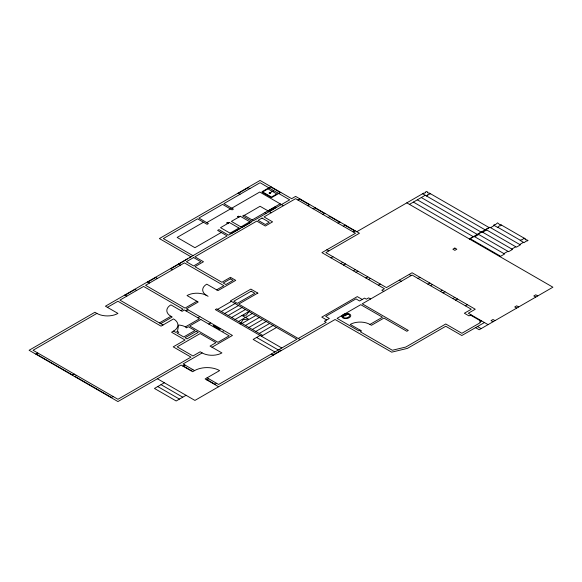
<?xml version="1.0" encoding="UTF-8"?>
<svg xmlns="http://www.w3.org/2000/svg" width="582" height="582" viewBox="0 0 582 582"><rect width="100%" height="100%" fill="white"/><g stroke="black" fill="none" stroke-linecap="round" stroke-linejoin="round"><path stroke-width="0.87" d="M187.36 258.895L105.429 306.197L117.935 313.414A14.892 8.599 0 0 1 96.881 313.414L33.05 350.269L117.935 399.274L190.976 357.108L173.21 346.85L185.054 340.012L171.566 332.22L173.538 331.078L175.844 332.409L177.488 331.464L178.594 325.047A11.167 6.446 0 0 1 185.382 326.902L186.698 327.659M270.303 193.057L269.561 192.584M343.336 315.48L343.998 315.48M343.991 315.619L343.715 315.677M345.126 314.447L345.533 314.382M240.14 323.941L243.174 319.634L248.536 319.096L241.967 315.509L246.346 315.109L249.642 310.432M343.766 316.324L342.231 316.375M348.72 314.222L348.603 314.265A2.022 1.171 0 0 0 347.33 314.295M269.451 192.678L269.328 193.209L270.346 193.173M270.033 193.26L270.441 192.969L269.917 192.584M344.719 315.473L344.1 315.946A4.329 2.495 0 0 0 343.606 316.557A2.604 1.499 0 0 0 343.511 317.183A1.062 0.611 0 0 0 343.817 317.546L344.086 317.699A1.55 0.895 0 0 0 344.85 317.939A2.721 1.571 0 0 0 345.999 317.939A3.914 2.263 0 0 0 347.141 317.692A5.558 3.208 0 0 0 349.178 316.513A3.914 2.263 0 0 0 349.615 315.859A2.721 1.571 0 0 0 349.607 315.189A1.55 0.895 0 0 0 349.193 314.753L348.924 314.593A1.062 0.611 0 0 0 348.298 314.418A2.604 1.499 0 0 0 347.221 314.476A4.329 2.495 0 0 0 346.159 314.76L345.337 315.117M238.358 193.362L248.23 187.666M203.482 222.237L177.161 237.434L194.926 247.692L221.247 232.494M206.77 222.615L230.457 208.938M231.774 208.181L259.747 192.031L283.434 205.708M268.957 187.855L270.928 186.713M269.328 193.209L270.15 192.729M278.829 193.551L280.8 192.409M244.28 215.398L260.074 206.275L271.256 212.736M252.173 219.952L280.146 203.809M264.999 212.743L265.989 213.31M268.135 210.931L275.301 206.792L276.29 207.359L269.117 211.506M230.072 233.164L238.955 228.035M240.941 226.9L249.823 221.771M189.332 257.761L227.169 235.914L217.632 230.407L218.941 229.643L228.486 235.15L252.173 221.473L242.636 215.966L243.953 215.209L253.49 220.716L289.683 199.822L260.074 182.726L223.881 203.62L233.418 209.127L232.109 209.891L222.564 204.377L198.877 218.054L208.414 223.568L207.097 224.325L197.56 218.817L163.338 238.569L192.955 255.665M125.174 295.176L135.046 289.48M147.879 282.074L155.772 277.512M170.904 268.775L190.976 256.808L159.395 238.569L260.074 180.442L291.655 198.68L295.605 196.403L359.436 233.251L325.876 252.632L386.419 287.581L412.078 272.762L475.254 309.238L468.321 313.24L488.065 324.632M107.408 307.34L117.935 301.258L161.039 326.146L173.538 318.921A14.892 8.599 0 0 1 173.538 331.078M297.911 200.012L299.883 198.869M35.844 354.162L37.815 353.019M307.783 205.708L309.755 204.566M313.043 208.749L315.022 207.607M322.915 214.445L324.887 213.31M328.183 217.486L330.154 216.344M159.395 322.915L170.904 316.266L172.221 317.023L160.705 323.672M180.776 310.562L183.083 309.238L143.601 286.439L119.907 300.116L163.011 325.003M196.898 301.258L185.054 308.096L145.573 285.304L184.399 262.889L223.881 285.682L216.642 289.858M72.364 375.244L74.343 374.11M186.044 310.948L188.015 309.806M338.047 223.182L340.026 222.048M74.671 376.576L76.642 375.434M343.315 226.223L345.286 225.081M197.887 317.787L199.859 316.644M185.382 326.902L199.531 318.732L184.399 309.995L182.093 311.326L170.904 304.866A13.961 8.061 0 0 0 170.904 316.266M217.544 309.377L231.36 301.396M186.371 327.855L188.342 326.713L194.926 330.511L183.737 336.971L177.161 333.173L178.805 332.22L177.488 331.464M353.187 231.92L355.158 230.785M356.802 231.731L423.922 192.984L424.416 193.268L425.733 192.504L425.238 192.22L426.555 191.463L427.872 192.22L427.377 192.504L428.694 193.268L429.189 192.984L489.251 227.657M221.247 311.516L235.07 303.535M409.444 204.377L425.238 195.261M257.768 293.088L238.685 304.11L300.21 339.626M426.555 196.018L427.872 195.261L427.377 194.977L430.505 193.741M224.703 313.509L238.518 305.528M208.742 324.05L210.72 322.915M228.159 315.502L241.974 307.529M330.976 257.855L332.948 256.713M231.614 317.496L245.429 309.522M235.07 319.496L248.885 311.516M218.614 329.754L220.593 328.612M238.518 321.49L252.341 313.509M340.848 263.551L342.82 262.409M111.191 397.659L113.163 396.524M241.974 323.483L255.796 315.502M343.482 265.072L345.453 263.93M245.429 325.476L259.252 317.496M202.165 352.925L200.193 351.79L192.955 355.966L177.161 346.85L200.193 333.551L215.98 342.667L210.058 346.086L221.909 352.925A13.961 8.061 0 0 1 202.165 352.925L183.083 363.946L194.599 370.596A17.678 10.207 0 0 1 219.603 370.596L205.126 378.947L218.614 386.739M212.037 347.228L232.436 335.45L186.371 308.853L198.215 302.014L187.033 295.561A13.961 8.061 0 0 1 206.77 295.561L208.087 296.318M248.885 327.47L262.708 319.496M182.915 366.129L184.894 364.987M353.347 270.768L355.326 269.633M252.341 329.463L266.156 321.49M164.328 382.752L154.456 388.449L176.171 400.983L186.044 395.287M355.98 272.289L357.959 271.147M255.796 331.464L269.612 323.483M190.816 370.69L192.788 369.548M194.599 370.596L192.62 371.731L181.104 365.081L117.935 401.558L29.1 350.269L94.902 312.272L96.881 313.414M259.252 333.457L273.067 325.476M260.074 335.45L253.163 339.437L274.879 351.979M261.391 336.207L276.523 327.47M365.852 277.985L367.824 276.85M368.486 279.505L370.458 278.371M206.77 379.901L208.742 378.758M378.358 285.209L380.33 284.067M214.671 384.462L216.642 383.32M469.332 238.955L489.069 227.555M469.507 239.057L474.119 236.394L504.594 253.992L499.982 256.647M298.239 338.491L326.196 322.348L324.385 321.3L329.325 318.456L325.702 316.361L355.973 298.886L359.596 300.974L364.528 298.13L366.34 299.17L368.639 297.853L370.61 298.988L412.078 275.046L471.304 309.238L464.371 313.24L468.983 315.895L470.954 314.76M470.169 239.435L470.823 239.057L499.982 255.891L499.327 256.269M474.774 236.772L478.753 234.481M482.674 232.218L486.617 229.941M490.568 227.657L494.307 225.496M272.907 355.013L280.8 350.459M343.889 315.175L344.828 314.636L345.577 315.342L343.889 315.175L346.094 315.67L345.264 315.684M501.546 225.118L500.229 225.881L499.742 225.59L497.603 227.395L493.652 225.118L494.969 224.361L495.464 224.645L497.603 222.841L499.742 224.645L500.229 224.361L525.444 238.911L524.949 239.195L528.078 240.431L526.761 241.195L526.266 240.904L524.127 242.716L520.177 240.431L521.494 239.675L521.989 239.959L524.127 238.154M418 278.465L419.978 277.323M427.872 284.162L429.843 283.019M430.505 285.682L432.477 284.54M360.091 330.132L358.781 330.889L337.065 318.354L360.753 304.677L382.469 317.212L369.963 324.436A13.961 8.061 0 0 0 350.226 324.436L361.575 330.983L360.258 331.747L392.333 350.262L405.836 347.032L445.754 323.985L461.875 333.297L480.492 322.544L479.51 321.977L481.481 320.835M503.932 253.607L507.911 251.315M511.833 249.052L515.776 246.775M519.726 244.491L523.465 242.33M440.378 291.378L442.349 290.243M443.004 292.899L444.983 291.757M452.876 298.595L454.855 297.46M455.51 300.116L457.481 298.981M465.382 305.819L467.353 304.677M484.442 322.544L461.795 335.523L445.754 326.262L407.473 348.371L391.679 352.168L335.087 319.496L194.926 400.416L157.416 378.758M370.61 298.988L362.23 303.819L408.295 330.416L406.818 331.274L383.945 318.07L371.447 325.287L369.963 324.436M345.395 314.382L345.788 314.447M269.742 192.635L269.066 193.071L269.917 193.362M345.679 315.429L344.828 314.636M409.313 274.573L411.096 275.613M497.806 227.278L520.388 240.315M422.605 193.741L485.119 229.832M421.295 197.538L481.176 232.116M417.345 199.822L477.225 234.393M413.395 202.1L473.275 236.67M406.818 202.856L552.9 287.202L479.197 329.754L475.581 327.659M537.768 295.94L535.789 294.798L533.818 295.94L535.789 297.082M518.678 306.954L516.707 305.819L514.735 306.954L516.707 308.096M299.555 199.059L309.428 204.762M314.687 207.796L324.56 213.499M329.827 216.533L339.692 222.237M344.959 225.278L354.831 230.974M270.601 186.902L280.473 192.598M272.238 191.282L267.982 188.903L262.678 191.958L271.496 197.043L276.799 193.988L272.667 191.529M494.991 320.631L493.019 319.496L491.041 320.631L493.019 321.773M269.328 192.729L270.15 193.209M470.438 315.058L480.965 321.133M247.896 187.469L249.874 188.612M399.245 280.175L401.224 281.31M477.516 326.546L481.132 328.634M238.031 193.173L240.002 194.308M326.866 249.78L328.837 250.922M383.785 291.378L381.814 290.243L384.447 288.723L321.926 252.632L355.486 233.251L295.605 198.68L264.017 216.919L272.572 221.858L265.334 226.034L256.778 221.095L194.926 256.808L203.482 261.747L194.926 266.687L221.909 282.263L230.457 277.323L235.725 280.364L217.959 290.622L206.77 284.162A13.961 8.061 0 0 0 206.77 295.561M239.471 216.737L238.482 216.162L237.492 216.737L239.144 216.926M362.222 299.461L357.29 296.609L321.759 317.125L326.691 319.976M228.595 222.993L227.613 222.426L226.624 222.993L228.268 223.182M257.935 293.183L250.857 289.101L230.457 300.879L296.922 339.248L218.614 384.462L207.097 377.813M178.478 264.024L180.449 265.166M170.577 268.586L172.556 269.728M262.708 335.45L216.642 308.853L215.325 309.617L281.79 347.985M155.445 277.323L157.416 278.465M279.156 349.506L281.128 350.648M256.618 337.444L278.334 349.978M147.544 281.884L149.523 283.019M271.256 354.067L273.234 355.209M220.12 329.194L213.754 325.52L213.259 325.804L219.625 329.477M223.408 331.093L222.913 331.376M134.718 289.29L136.69 290.433M124.846 294.987L126.818 296.129M183.243 365.94L191.143 370.494M207.097 379.711L214.998 384.273M161.039 384.651L182.755 397.186M157.744 386.55L179.46 399.085M36.171 353.972L72.692 375.055M74.998 376.387L111.518 397.47M346.901 313.676L346.981 314.36M269.495 188.175A0.931 0.538 0 0 0 268.178 188.175L262.256 191.594A0.931 0.538 0 0 0 262.256 192.351L270.812 197.291A0.931 0.538 0 0 0 272.129 197.291L278.05 193.871A0.931 0.538 0 0 0 278.05 193.115M343.249 317.314A2.022 1.171 0 0 1 343.293 316.623M271.241 191.936L273.453 190.969L271.241 191.936M229.41 222.528L220.527 227.657L231.054 233.731L239.944 228.602L229.41 222.528M240.286 216.264L231.396 221.393L241.93 227.475L250.813 222.346L240.286 216.264M193.61 257.564L186.371 261.747L193.61 265.923L200.848 261.747L193.61 257.564M262.046 218.054L258.095 220.338L265.334 224.514L269.284 222.237L262.046 218.054M230.457 278.843L223.219 283.019L225.852 284.54L233.091 280.364L230.457 278.843M200.848 319.496L189.659 325.949L217.959 342.289L229.141 335.829L200.848 319.496M251.191 291.189L233.753 301.258L237.369 303.346L254.807 293.277L251.191 291.189M196.243 331.274L185.054 337.727L187.033 338.87L198.215 332.409L196.243 331.274M482.012 231.84L478.098 234.102L508.573 251.693L512.487 249.431L482.012 231.84M489.913 227.278L485.963 229.555L516.438 247.154L520.381 244.877L489.913 227.278M454.855 248.07L452.876 249.212L454.855 250.347L456.826 249.212L454.855 248.07M342.012 316.273A4.11 2.372 0 0 0 342.223 317.241A3.405 1.964 0 0 0 344.34 318.463A4.11 2.372 0 0 0 346.006 318.58A4.743 2.735 0 0 0 347.672 318.318A5.544 3.201 0 0 0 350.269 316.819A4.743 2.735 0 0 0 350.72 315.859A4.11 2.372 0 0 0 350.51 314.898A3.405 1.964 0 0 0 348.4 313.676A4.11 2.372 0 0 0 346.727 313.553A4.743 2.735 0 0 0 345.061 313.814A5.544 3.201 0 0 0 342.463 315.313A4.743 2.735 0 0 0 342.012 316.273"/></g></svg>
